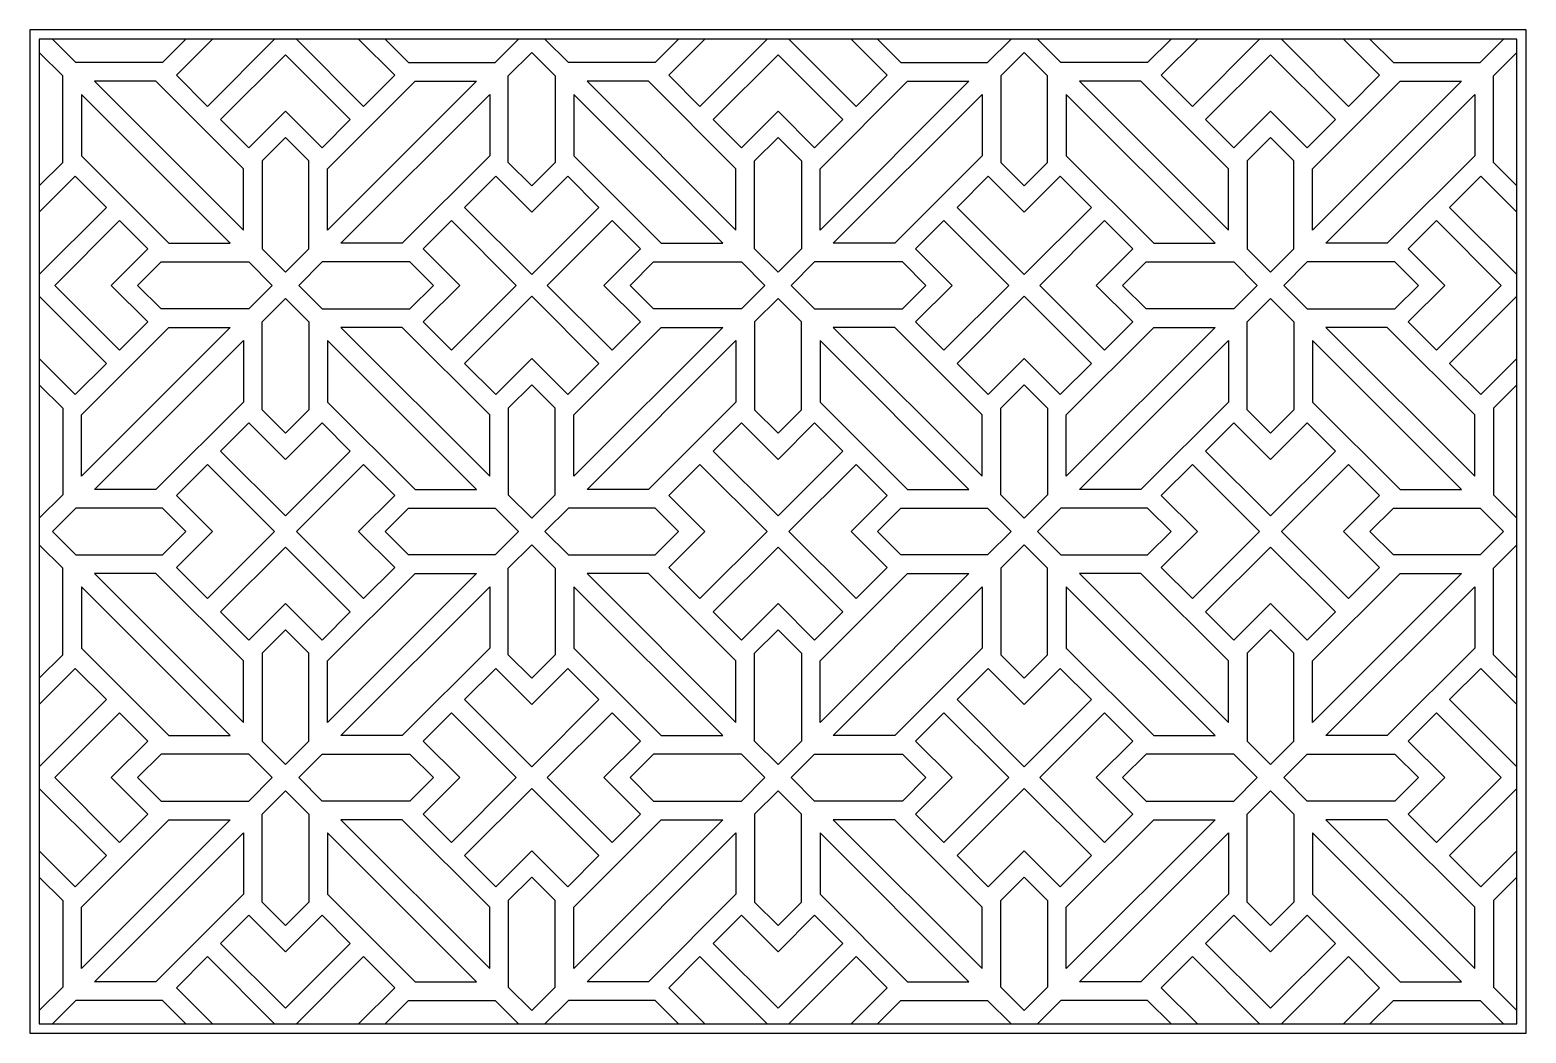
# Model space of a CAD drawing. Header units: millimetres. Extents: x -4628 to -1420, y -383 to 1769.
import ezdxf

# ---------------------------------------------------------------- set-up
doc = ezdxf.new("R2010")
doc.units = ezdxf.units.MM
doc.layers.get('0').update_dxf_attribs({"color": 1})

msp = doc.modelspace()

# ---------------------------------------------------------------- linework, layer by layer
for points in [[(-4628.3, -383.5), (-1420, -383.5), (-1420, 1768.7), (-4628.3, 1768.7)], [(-4608.3, -363.5), (-1440, -363.5), (-1440, 1748.7), (-4608.3, 1748.7)], [(-4080.2, 1715.4), (-4219.3, 1576.4), (-4158.7, 1515.8), (-4080.2, 1594.3), (-4001.7, 1515.8), (-3941.2, 1576.4)], [(-3552.2, 1434), (-3602.4, 1484.3), (-3602.4, 1670.2), (-3552.2, 1720.4), (-3502, 1670.2), (-3502, 1484.3)], [(-3024.1, 1715.4), (-2885.1, 1576.4), (-2945.6, 1515.8), (-3024.1, 1594.3), (-3102.6, 1515.8), (-3163.2, 1576.4)], [(-2496.1, 1434), (-2445.9, 1484.3), (-2445.9, 1670.2), (-2496.1, 1720.4), (-2546.3, 1670.2), (-2546.3, 1484.3)], [(-1968.1, 1715.4), (-2107.1, 1576.4), (-2046.6, 1515.8), (-1968.1, 1594.3), (-1889.5, 1515.8), (-1829, 1576.4)], [(-4489.8, 1658.5), (-4170.4, 1339.2), (-4170.4, 1471), (-4358, 1658.5)], [(-3670.7, 1658.5), (-3990, 1339.2), (-3990, 1471), (-3802.5, 1658.5)], [(-3433.7, 1658.5), (-3114.4, 1339.2), (-3114.4, 1471), (-3301.9, 1658.5)], [(-2614.6, 1658.5), (-2933.9, 1339.2), (-2933.9, 1471), (-2746.4, 1658.5)], [(-2377.6, 1658.5), (-2058.3, 1339.2), (-2058.3, 1471), (-2245.8, 1658.5)], [(-1558.5, 1658.5), (-1877.8, 1339.2), (-1877.8, 1471), (-1690.3, 1658.5)], [(-4518, 1630.2), (-4518, 1498.4), (-4330.5, 1310.9), (-4198.7, 1310.9)], [(-3642.4, 1630.2), (-3642.4, 1498.4), (-3829.9, 1310.9), (-3961.7, 1310.9)], [(-3462, 1630.2), (-3462, 1498.4), (-3274.4, 1310.9), (-3142.6, 1310.9)], [(-2586.3, 1630.2), (-2586.3, 1498.4), (-2773.8, 1310.9), (-2905.6, 1310.9)], [(-2405.9, 1630.2), (-2405.9, 1498.4), (-2218.3, 1310.9), (-2086.6, 1310.9)], [(-1530.2, 1630.2), (-1530.2, 1498.4), (-1717.8, 1310.9), (-1849.5, 1310.9)], [(-4080.2, 1537.7), (-4130.4, 1487.5), (-4130.4, 1299.2), (-4080.2, 1249), (-4030, 1299.2), (-4030, 1487.5)], [(-3024.1, 1537.7), (-2973.9, 1487.5), (-2973.9, 1299.2), (-3024.1, 1249), (-3074.4, 1299.2), (-3074.4, 1487.5)], [(-1968.1, 1537.7), (-2018.3, 1487.5), (-2018.3, 1299.2), (-1968.1, 1249), (-1917.8, 1299.2), (-1917.8, 1487.5)], [(-3552.2, 1377.5), (-3629.5, 1454.8), (-3696.2, 1388), (-3552.2, 1243.9), (-3408.1, 1388), (-3474.9, 1454.8)], [(-2496.1, 1377.5), (-2418.8, 1454.8), (-2352, 1388), (-2496.1, 1243.9), (-2640.2, 1388), (-2573.4, 1454.8)], [(-4453.9, 1220.7), (-4375.4, 1142.2), (-4435.9, 1081.6), (-4575, 1220.7), (-4435.9, 1359.7), (-4375.4, 1299.2)], [(-3706.6, 1220.7), (-3785.1, 1142.2), (-3724.5, 1081.6), (-3585.5, 1220.7), (-3724.5, 1359.7), (-3785.1, 1299.2)], [(-3397.8, 1220.7), (-3319.3, 1142.2), (-3379.8, 1081.6), (-3518.9, 1220.7), (-3379.8, 1359.7), (-3319.3, 1299.2)], [(-2650.5, 1220.7), (-2729, 1142.2), (-2668.4, 1081.6), (-2529.4, 1220.7), (-2668.4, 1359.7), (-2729, 1299.2)], [(-2341.7, 1220.7), (-2263.2, 1142.2), (-2323.7, 1081.6), (-2462.8, 1220.7), (-2323.7, 1359.7), (-2263.2, 1299.2)], [(-1594.4, 1220.7), (-1672.9, 1142.2), (-1612.4, 1081.6), (-1473.3, 1220.7), (-1612.4, 1359.7), (-1672.9, 1299.2)], [(-4108.5, 1220.7), (-4158.7, 1170.4), (-4347.1, 1170.4), (-4397.3, 1220.7), (-4347.1, 1270.9), (-4158.7, 1270.9)], [(-4051.9, 1220.7), (-4001.7, 1170.4), (-3813.4, 1170.4), (-3763.1, 1220.7), (-3813.4, 1270.9), (-4001.7, 1270.9)], [(-3052.4, 1220.7), (-3102.6, 1170.4), (-3291, 1170.4), (-3341.2, 1220.7), (-3291, 1270.9), (-3102.6, 1270.9)], [(-2995.9, 1220.7), (-2945.6, 1170.4), (-2757.3, 1170.4), (-2707.1, 1220.7), (-2757.3, 1270.9), (-2945.6, 1270.9)], [(-1996.3, 1220.7), (-2046.6, 1170.4), (-2234.9, 1170.4), (-2285.1, 1220.7), (-2234.9, 1270.9), (-2046.6, 1270.9)], [(-1939.8, 1220.7), (-1889.5, 1170.4), (-1701.2, 1170.4), (-1651, 1220.7), (-1701.2, 1270.9), (-1889.5, 1270.9)], [(-4080.2, 903.6), (-4130.4, 953.8), (-4130.4, 1142.2), (-4080.2, 1192.4), (-4030, 1142.2), (-4030, 953.8)], [(-3552.2, 1063.9), (-3629.5, 986.6), (-3696.2, 1053.3), (-3552.2, 1197.4), (-3408.1, 1053.3), (-3474.9, 986.6)], [(-3024.1, 903.6), (-2973.9, 953.8), (-2973.9, 1142.2), (-3024.1, 1192.4), (-3074.4, 1142.2), (-3074.4, 953.8)], [(-2496.1, 1063.9), (-2418.8, 986.6), (-2352, 1053.3), (-2496.1, 1197.4), (-2640.2, 1053.3), (-2573.4, 986.6)], [(-1968.1, 903.6), (-2018.3, 953.8), (-2018.3, 1142.2), (-1968.1, 1192.4), (-1917.8, 1142.2), (-1917.8, 953.8)], [(-4518, 811.1), (-4518, 942.9), (-4330.5, 1130.4), (-4198.7, 1130.4)], [(-3642.4, 811.1), (-3642.4, 942.9), (-3829.9, 1130.4), (-3961.7, 1130.4)], [(-3462, 811.1), (-3462, 942.9), (-3274.4, 1130.4), (-3142.6, 1130.4)], [(-2586.3, 811.1), (-2586.3, 942.9), (-2773.8, 1130.4), (-2905.6, 1130.4)], [(-2405.9, 811.1), (-2405.9, 942.9), (-2218.3, 1130.4), (-2086.6, 1130.4)], [(-1530.2, 811.1), (-1530.2, 942.9), (-1717.8, 1130.4), (-1849.5, 1130.4)], [(-4489.8, 782.8), (-4170.4, 1102.2), (-4170.4, 970.4), (-4358, 782.8)], [(-3670.7, 782.8), (-3990, 1102.2), (-3990, 970.4), (-3802.5, 782.8)], [(-3433.7, 782.8), (-3114.4, 1102.2), (-3114.4, 970.4), (-3301.9, 782.8)], [(-2614.6, 782.8), (-2933.9, 1102.2), (-2933.9, 970.4), (-2746.4, 782.8)], [(-2377.6, 782.8), (-2058.3, 1102.2), (-2058.3, 970.4), (-2245.8, 782.8)], [(-1558.5, 782.8), (-1877.8, 1102.2), (-1877.8, 970.4), (-1690.3, 782.8)], [(-3552.2, 1007.3), (-3602.4, 957.1), (-3602.4, 771.1), (-3552.2, 720.9), (-3502, 771.1), (-3502, 957.1)], [(-2496.1, 1007.3), (-2445.9, 957.1), (-2445.9, 771.1), (-2496.1, 720.9), (-2546.3, 771.1), (-2546.3, 957.1)], [(-4080.2, 725.9), (-4219.3, 865), (-4158.7, 925.5), (-4080.2, 847), (-4001.7, 925.5), (-3941.2, 865)], [(-3024.1, 725.9), (-2885.1, 865), (-2945.6, 925.5), (-3024.1, 847), (-3102.6, 925.5), (-3163.2, 865)], [(-1968.1, 725.9), (-2107.1, 865), (-2046.6, 925.5), (-1968.1, 847), (-1889.5, 925.5), (-1829, 865)], [(-4237, 692.6), (-4314.3, 769.9), (-4247.6, 836.7), (-4103.5, 692.6), (-4247.6, 548.6), (-4314.3, 615.3)], [(-3923.4, 692.6), (-3846.1, 769.9), (-3912.9, 836.7), (-4056.9, 692.6), (-3912.9, 548.6), (-3846.1, 615.3)], [(-3180.9, 692.6), (-3258.2, 769.9), (-3191.5, 836.7), (-3047.4, 692.6), (-3191.5, 548.6), (-3258.2, 615.3)], [(-2867.3, 692.6), (-2790, 769.9), (-2856.8, 836.7), (-3000.9, 692.6), (-2856.8, 548.6), (-2790, 615.3)], [(-2124.9, 692.6), (-2202.2, 769.9), (-2135.4, 836.7), (-1991.3, 692.6), (-2135.4, 548.6), (-2202.2, 615.3)], [(-1811.3, 692.6), (-1734, 769.9), (-1800.7, 836.7), (-1944.8, 692.6), (-1800.7, 548.6), (-1734, 615.3)], [(-4293.6, 692.6), (-4343.8, 742.8), (-4529.8, 742.8), (-4580, 692.6), (-4529.8, 642.4), (-4343.8, 642.4)], [(-3866.8, 692.6), (-3816.6, 742.8), (-3630.7, 742.8), (-3580.5, 692.6), (-3630.7, 642.4), (-3816.6, 642.4)], [(-3237.5, 692.6), (-3287.7, 742.8), (-3473.7, 742.8), (-3523.9, 692.6), (-3473.7, 642.4), (-3287.7, 642.4)], [(-2810.8, 692.6), (-2760.5, 742.8), (-2574.6, 742.8), (-2524.4, 692.6), (-2574.6, 642.4), (-2760.5, 642.4)], [(-2181.4, 692.6), (-2231.6, 742.8), (-2417.6, 742.8), (-2467.8, 692.6), (-2417.6, 642.4), (-2231.6, 642.4)], [(-1754.7, 692.6), (-1704.5, 742.8), (-1518.5, 742.8), (-1468.3, 692.6), (-1518.5, 642.4), (-1704.5, 642.4)], [(-4080.2, 659.3), (-4219.3, 520.3), (-4158.7, 459.7), (-4080.2, 538.2), (-4001.7, 459.7), (-3941.2, 520.3)], [(-3552.2, 378), (-3602.4, 428.2), (-3602.4, 614.1), (-3552.2, 664.3), (-3502, 614.1), (-3502, 428.2)], [(-3024.1, 659.3), (-2885.1, 520.3), (-2945.6, 459.7), (-3024.1, 538.2), (-3102.6, 459.7), (-3163.2, 520.3)], [(-2496.1, 378), (-2445.9, 428.2), (-2445.9, 614.1), (-2496.1, 664.3), (-2546.3, 614.1), (-2546.3, 428.2)], [(-1968.1, 659.3), (-2107.1, 520.3), (-2046.6, 459.7), (-1968.1, 538.2), (-1889.5, 459.7), (-1829, 520.3)], [(-4489.8, 602.4), (-4170.4, 283.1), (-4170.4, 414.9), (-4358, 602.4)], [(-3670.7, 602.4), (-3990, 283.1), (-3990, 414.9), (-3802.5, 602.4)], [(-3433.7, 602.4), (-3114.4, 283.1), (-3114.4, 414.9), (-3301.9, 602.4)], [(-2614.6, 602.4), (-2933.9, 283.1), (-2933.9, 414.9), (-2746.4, 602.4)], [(-2377.6, 602.4), (-2058.3, 283.1), (-2058.3, 414.9), (-2245.8, 602.4)], [(-1558.5, 602.4), (-1877.8, 283.1), (-1877.8, 414.9), (-1690.3, 602.4)], [(-4518, 574.1), (-4518, 442.3), (-4330.5, 254.8), (-4198.7, 254.8)], [(-3642.4, 574.1), (-3642.4, 442.3), (-3829.9, 254.8), (-3961.7, 254.8)], [(-3462, 574.1), (-3462, 442.3), (-3274.4, 254.8), (-3142.6, 254.8)], [(-2586.3, 574.1), (-2586.3, 442.3), (-2773.8, 254.8), (-2905.6, 254.8)], [(-2405.9, 574.1), (-2405.9, 442.3), (-2218.3, 254.8), (-2086.6, 254.8)], [(-1530.2, 574.1), (-1530.2, 442.3), (-1717.8, 254.8), (-1849.5, 254.8)], [(-4080.2, 481.7), (-4130.4, 431.4), (-4130.4, 243.1), (-4080.2, 192.9), (-4030, 243.1), (-4030, 431.4)], [(-3024.1, 481.7), (-2973.9, 431.4), (-2973.9, 243.1), (-3024.1, 192.9), (-3074.4, 243.1), (-3074.4, 431.4)], [(-1968.1, 481.7), (-2018.3, 431.4), (-2018.3, 243.1), (-1968.1, 192.9), (-1917.8, 243.1), (-1917.8, 431.4)], [(-3552.2, 321.4), (-3629.5, 398.7), (-3696.2, 331.9), (-3552.2, 187.9), (-3408.1, 331.9), (-3474.9, 398.7)], [(-2496.1, 321.4), (-2418.8, 398.7), (-2352, 331.9), (-2496.1, 187.9), (-2640.2, 331.9), (-2573.4, 398.7)], [(-4453.9, 164.6), (-4375.4, 243.1), (-4435.9, 303.6), (-4575, 164.6), (-4435.9, 25.5), (-4375.4, 86.1)], [(-3706.6, 164.6), (-3785.1, 243.1), (-3724.5, 303.6), (-3585.5, 164.6), (-3724.5, 25.5), (-3785.1, 86.1)], [(-3397.8, 164.6), (-3319.3, 243.1), (-3379.8, 303.6), (-3518.9, 164.6), (-3379.8, 25.5), (-3319.3, 86.1)], [(-2650.5, 164.6), (-2729, 243.1), (-2668.4, 303.6), (-2529.4, 164.6), (-2668.4, 25.5), (-2729, 86.1)], [(-2341.7, 164.6), (-2263.2, 243.1), (-2323.7, 303.6), (-2462.8, 164.6), (-2323.7, 25.5), (-2263.2, 86.1)], [(-1594.4, 164.6), (-1672.9, 243.1), (-1612.4, 303.6), (-1473.3, 164.6), (-1612.4, 25.5), (-1672.9, 86.1)], [(-4108.5, 164.6), (-4158.7, 214.8), (-4347.1, 214.8), (-4397.3, 164.6), (-4347.1, 114.4), (-4158.7, 114.4)], [(-4051.9, 164.6), (-4001.7, 214.8), (-3813.4, 214.8), (-3763.1, 164.6), (-3813.4, 114.4), (-4001.7, 114.4)], [(-3052.4, 164.6), (-3102.6, 214.8), (-3291, 214.8), (-3341.2, 164.6), (-3291, 114.4), (-3102.6, 114.4)], [(-2995.9, 164.6), (-2945.6, 214.8), (-2757.3, 214.8), (-2707.1, 164.6), (-2757.3, 114.4), (-2945.6, 114.4)], [(-1996.3, 164.6), (-2046.6, 214.8), (-2234.9, 214.8), (-2285.1, 164.6), (-2234.9, 114.4), (-2046.6, 114.4)], [(-1939.8, 164.6), (-1889.5, 214.8), (-1701.2, 214.8), (-1651, 164.6), (-1701.2, 114.4), (-1889.5, 114.4)], [(-4080.2, -152.5), (-4130.4, -102.3), (-4130.4, 86.1), (-4080.2, 136.3), (-4030, 86.1), (-4030, -102.3)], [(-3552.2, 7.8), (-3629.5, -69.5), (-3696.2, -2.8), (-3552.2, 141.3), (-3408.1, -2.8), (-3474.9, -69.5)], [(-3024.1, -152.5), (-2973.9, -102.3), (-2973.9, 86.1), (-3024.1, 136.3), (-3074.4, 86.1), (-3074.4, -102.3)], [(-2496.1, 7.8), (-2418.8, -69.5), (-2352, -2.8), (-2496.1, 141.3), (-2640.2, -2.8), (-2573.4, -69.5)], [(-1968.1, -152.5), (-2018.3, -102.3), (-2018.3, 86.1), (-1968.1, 136.3), (-1917.8, 86.1), (-1917.8, -102.3)], [(-4518, -244.9), (-4518, -113.2), (-4330.5, 74.4), (-4198.7, 74.4)], [(-3642.4, -244.9), (-3642.4, -113.2), (-3829.9, 74.4), (-3961.7, 74.4)], [(-3462, -244.9), (-3462, -113.2), (-3274.4, 74.4), (-3142.6, 74.4)], [(-2586.3, -244.9), (-2586.3, -113.2), (-2773.8, 74.4), (-2905.6, 74.4)], [(-2405.9, -244.9), (-2405.9, -113.2), (-2218.3, 74.4), (-2086.6, 74.4)], [(-1530.2, -244.9), (-1530.2, -113.2), (-1717.8, 74.4), (-1849.5, 74.4)], [(-4489.8, -273.2), (-4170.4, 46.1), (-4170.4, -85.7), (-4358, -273.2)], [(-3670.7, -273.2), (-3990, 46.1), (-3990, -85.7), (-3802.5, -273.2)], [(-3433.7, -273.2), (-3114.4, 46.1), (-3114.4, -85.7), (-3301.9, -273.2)], [(-2614.6, -273.2), (-2933.9, 46.1), (-2933.9, -85.7), (-2746.4, -273.2)], [(-2377.6, -273.2), (-2058.3, 46.1), (-2058.3, -85.7), (-2245.8, -273.2)], [(-1558.5, -273.2), (-1877.8, 46.1), (-1877.8, -85.7), (-1690.3, -273.2)], [(-3552.2, -48.8), (-3602.4, -99), (-3602.4, -284.9), (-3552.2, -335.2), (-3502, -284.9), (-3502, -99)], [(-2496.1, -48.8), (-2445.9, -99), (-2445.9, -284.9), (-2496.1, -335.2), (-2546.3, -284.9), (-2546.3, -99)], [(-4080.2, -330.2), (-4219.3, -191.1), (-4158.7, -130.6), (-4080.2, -209.1), (-4001.7, -130.6), (-3941.2, -191.1)], [(-3024.1, -330.2), (-2885.1, -191.1), (-2945.6, -130.6), (-3024.1, -209.1), (-3102.6, -130.6), (-3163.2, -191.1)], [(-1968.1, -330.2), (-2107.1, -191.1), (-2046.6, -130.6), (-1968.1, -209.1), (-1889.5, -130.6), (-1829, -191.1)]]:
    msp.add_lwpolyline(points, close=True)
for points in [[(-4293.6, 1748.7), (-4343.8, 1698.5), (-4529.8, 1698.5), (-4580, 1748.7)], [(-4237, 1748.7), (-4314.3, 1671.4), (-4247.6, 1604.6), (-4103.5, 1748.7)], [(-3923.4, 1748.7), (-3846.1, 1671.4), (-3912.9, 1604.6), (-4056.9, 1748.7)], [(-3866.8, 1748.7), (-3816.6, 1698.5), (-3630.7, 1698.5), (-3580.5, 1748.7)], [(-3237.5, 1748.7), (-3287.7, 1698.5), (-3473.7, 1698.5), (-3523.9, 1748.7)], [(-3180.9, 1748.7), (-3258.2, 1671.4), (-3191.5, 1604.6), (-3047.4, 1748.7)], [(-2867.3, 1748.7), (-2790, 1671.4), (-2856.8, 1604.6), (-3000.9, 1748.7)], [(-2810.8, 1748.7), (-2760.5, 1698.5), (-2574.6, 1698.5), (-2524.4, 1748.7)], [(-2181.4, 1748.7), (-2231.6, 1698.5), (-2417.6, 1698.5), (-2467.8, 1748.7)], [(-2124.9, 1748.7), (-2202.2, 1671.4), (-2135.4, 1604.6), (-1991.3, 1748.7)], [(-1811.3, 1748.7), (-1734, 1671.4), (-1800.7, 1604.6), (-1944.8, 1748.7)], [(-1754.7, 1748.7), (-1704.5, 1698.5), (-1518.5, 1698.5), (-1468.3, 1748.7)], [(-4608.3, 1434), (-4558, 1484.3), (-4558, 1670.2), (-4608.3, 1720.4)], [(-1440, 1434), (-1490.2, 1484.3), (-1490.2, 1670.2), (-1440, 1720.4)], [(-4608.3, 1377.5), (-4531, 1454.8), (-4464.2, 1388), (-4608.3, 1243.9)], [(-1440, 1377.5), (-1517.3, 1454.8), (-1584.1, 1388), (-1440, 1243.9)], [(-4608.3, 1063.9), (-4531, 986.6), (-4464.2, 1053.3), (-4608.3, 1197.4)], [(-1440, 1063.9), (-1517.3, 986.6), (-1584.1, 1053.3), (-1440, 1197.4)], [(-4608.3, 1007.3), (-4558, 957.1), (-4558, 771.1), (-4608.3, 720.9)], [(-1440, 1007.3), (-1490.2, 957.1), (-1490.2, 771.1), (-1440, 720.9)], [(-4608.3, 378), (-4558, 428.2), (-4558, 614.1), (-4608.3, 664.3)], [(-1440, 378), (-1490.2, 428.2), (-1490.2, 614.1), (-1440, 664.3)], [(-4608.3, 321.4), (-4531, 398.7), (-4464.2, 331.9), (-4608.3, 187.9)], [(-1440, 321.4), (-1517.3, 398.7), (-1584.1, 331.9), (-1440, 187.9)], [(-4608.3, 7.8), (-4531, -69.5), (-4464.2, -2.8), (-4608.3, 141.3)], [(-1440, 7.8), (-1517.3, -69.5), (-1584.1, -2.8), (-1440, 141.3)], [(-4608.3, -48.8), (-4558, -99), (-4558, -284.9), (-4608.3, -335.2)], [(-1440, -48.8), (-1490.2, -99), (-1490.2, -284.9), (-1440, -335.2)], [(-4237, -363.5), (-4314.3, -286.2), (-4247.6, -219.4), (-4103.5, -363.5)], [(-3923.4, -363.5), (-3846.1, -286.2), (-3912.9, -219.4), (-4056.9, -363.5)], [(-3180.9, -363.5), (-3258.2, -286.2), (-3191.5, -219.4), (-3047.4, -363.5)], [(-2867.3, -363.5), (-2790, -286.2), (-2856.8, -219.4), (-3000.9, -363.5)], [(-2124.9, -363.5), (-2202.2, -286.2), (-2135.4, -219.4), (-1991.3, -363.5)], [(-1811.3, -363.5), (-1734, -286.2), (-1800.7, -219.4), (-1944.8, -363.5)], [(-4293.6, -363.5), (-4343.8, -313.2), (-4529.8, -313.2), (-4580, -363.5)], [(-3866.8, -363.5), (-3816.6, -313.2), (-3630.7, -313.2), (-3580.5, -363.5)], [(-3237.5, -363.5), (-3287.7, -313.2), (-3473.7, -313.2), (-3523.9, -363.5)], [(-2810.8, -363.5), (-2760.5, -313.2), (-2574.6, -313.2), (-2524.4, -363.5)], [(-2181.4, -363.5), (-2231.6, -313.2), (-2417.6, -313.2), (-2467.8, -363.5)], [(-1754.7, -363.5), (-1704.5, -313.2), (-1518.5, -313.2), (-1468.3, -363.5)]]:
    msp.add_lwpolyline(points)

doc.saveas('drawing.dxf')
